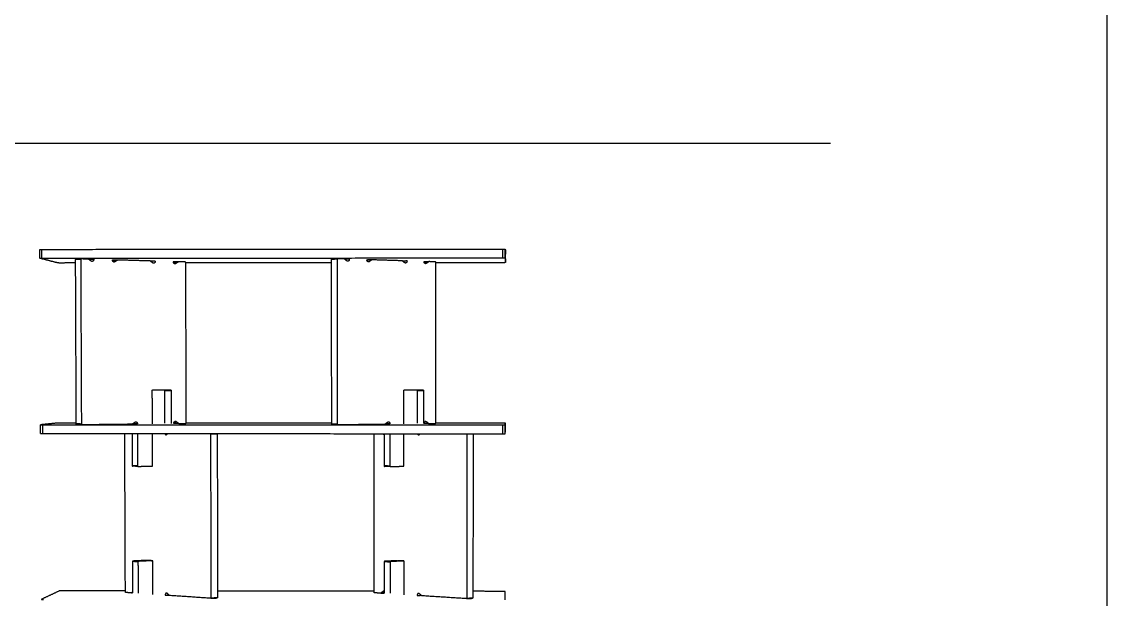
# Model space of a CAD drawing. Header units: millimetres. Extents: x -4641 to 5704, y -3753 to 2864.
# Drawn here: x 2810 to 5704, y -2000 to -459 of the extents above; entities that cross this region are included whole.
import ezdxf

# ---------------------------------------------------------------- set-up
doc = ezdxf.new("R2010")
doc.units = ezdxf.units.MM
doc.header["$MEASUREMENT"] = 0
doc.layers.add('Layer 02', color=1, linetype='Continuous', true_color=0xff0000)

msp = doc.modelspace()

# ---------------------------------------------------------------- linework, layer by layer
at = {"layer": 'Layer 02'}
msp.add_lwpolyline([(-4640.6, -3752.6), (5704.2, -3752.6), (5704.2, 2863.8), (-4640.6, 2863.8)], close=True, dxfattribs=at)
for points in [[(-3623.4, -782.4), (671.7, -782.4), (4966.8, -782.4)], [(2858.7, -1090), (2858.6, -1078.2), (2858.5, -1066.4)], [(2864.3, -1066.2), (3478.6, -1065.7), (4092.9, -1065.3)], [(2864.4, -1089.8), (2864.3, -1078), (2864.3, -1066.2)], [(4092.9, -1088.9), (4092.9, -1077.1), (4092.9, -1065.3)], [(4099.4, -1089.1), (4099.4, -1077.3), (4099.5, -1065.5)], [(4099.5, -1065.5), (4099.8, -1072.2), (4100.1, -1078.8)], [(2906.7, -1102.4), (2882.7, -1096.2), (2858.7, -1090)], [(2864.4, -1089.8), (3478.6, -1089.4), (4092.9, -1088.9)], [(2967.6, -1093), (2960.3, -1093.3), (2953.1, -1093.6)], [(2953.1, -1093.6), (2954, -1312.8), (2955, -1532)], [(2954.1, -1092.3), (2961.3, -1092), (2968.5, -1091.7)], [(2968.5, -1091.7), (2961.3, -1092), (2954.1, -1092.3)], [(2967.6, -1093), (2968.5, -1312.6), (2969.4, -1532.2)], [(2988.3, -1092.3), (2978.5, -1092), (2968.6, -1091.7)], [(2995.5, -1097.6), (2992.2, -1095), (2988.8, -1092.5)], [(3002.4, -1092.7), (2996.1, -1093), (2989.8, -1093.2)], [(3052.2, -1095.1), (3059.1, -1094.9), (3066, -1094.6)], [(3066, -1094.6), (3059.1, -1094.9), (3052.2, -1095.1)], [(3066, -1094.6), (3059.1, -1094.9), (3052.2, -1095.1)], [(3065.6, -1094.8), (3058.9, -1095), (3052.2, -1095.3)], [(3059, -1099.4), (3056.9, -1099.5), (3054.9, -1099.6)], [(3065.6, -1094.8), (3062.3, -1097.1), (3059, -1099.4)], [(3152.6, -1097.2), (3109.3, -1095.9), (3066.1, -1094.6)], [(3159.6, -1102.3), (3156.3, -1099.8), (3153.1, -1097.3)], [(3166.2, -1097.6), (3160.1, -1097.8), (3153.9, -1098)], [(3214.6, -1099.9), (3221.3, -1099.6), (3228, -1099.4)], [(3227.9, -1099.4), (3221.2, -1099.6), (3214.6, -1099.9)], [(3228, -1099.4), (3221.3, -1099.6), (3214.6, -1099.9)], [(3227.5, -1099.5), (3221.1, -1099.8), (3214.6, -1100)], [(3227.5, -1099.5), (3224.3, -1101.8), (3221.2, -1104.1)], [(3246.8, -1099.9), (3237.4, -1099.7), (3228, -1099.4)], [(3651.1, -1092.5), (3643.2, -1092.8), (3635.3, -1093.1)], [(3635.3, -1093.1), (3635.6, -1312.6), (3635.9, -1532.2)], [(3636.3, -1091.8), (3644.1, -1091.5), (3651.9, -1091.2)], [(3651.1, -1092.5), (3651.3, -1312.5), (3651.6, -1532.4)], [(3670.5, -1091.8), (3661.3, -1091.5), (3652, -1091.2)], [(3677.3, -1097.1), (3674.1, -1094.6), (3671, -1092)], [(3683.7, -1092.2), (3677.8, -1092.5), (3671.8, -1092.7)], [(3730.5, -1094.6), (3737, -1094.4), (3743.5, -1094.1)], [(3743.4, -1094.1), (3737, -1094.4), (3730.5, -1094.6)], [(3743, -1094.3), (3736.8, -1094.5), (3730.5, -1094.7)], [(3736.9, -1099), (3734.9, -1099), (3733, -1099.1)], [(3743, -1094.3), (3740, -1096.6), (3736.9, -1099)], [(3824.7, -1096.7), (3784.1, -1095.4), (3743.5, -1094.1)], [(3831.3, -1101.9), (3828.2, -1099.4), (3825.2, -1096.9)], [(3837.5, -1097.1), (3831.7, -1097.3), (3825.9, -1097.5)], [(3882.9, -1099.3), (3889.2, -1099.1), (3895.5, -1098.9)], [(3895.1, -1099.1), (3889, -1099.3), (3882.9, -1099.5)], [(3895.1, -1099.1), (3892.1, -1101.4), (3889.1, -1103.7)], [(3913.2, -1099.5), (3904.3, -1099.2), (3895.5, -1098.9)], [(4099.4, -1089.1), (4099.8, -1095.3), (4100.1, -1101.5)], [(4100.1, -1101.5), (4100.1, -1090.2), (4100.1, -1078.8)], [(2953.1, -1102.5), (2933.5, -1102.5), (2913.8, -1102.6)], [(3221.2, -1104.1), (3219.1, -1104.2), (3217.1, -1104.3)], [(3249, -1529.2), (3248.4, -1315.2), (3247.8, -1101.2)], [(3635.4, -1102.1), (3441.6, -1102.2), (3247.8, -1102.3)], [(3889.1, -1103.7), (3887.2, -1103.7), (3885.3, -1103.8)], [(3914.1, -1529.3), (3914.1, -1315.1), (3914.1, -1100.8)], [(4093.8, -1101.8), (4004, -1101.8), (3914.1, -1101.9)], [(3158.8, -1531.4), (3158.6, -1487), (3158.5, -1442.5)], [(3159.3, -1441.2), (3168.2, -1441.2), (3177.1, -1441.2)], [(3159.3, -1441.2), (3174.7, -1441.3), (3190.1, -1441.3)], [(3177.1, -1441.2), (3192.5, -1441.2), (3207.9, -1441.3)], [(3190.1, -1441.3), (3199, -1441.3), (3207.9, -1441.3)], [(3190.9, -1442.6), (3199.8, -1442.6), (3208.8, -1442.6)], [(3190.9, -1442.6), (3191.1, -1486.1), (3191.2, -1529.5)], [(3208.8, -1442.6), (3208.9, -1486.6), (3209, -1530.7)], [(3829.3, -1531.6), (3829.3, -1487.1), (3829.3, -1442.5)], [(3830.2, -1441.3), (3838.5, -1441.2), (3846.9, -1441.2)], [(3830.2, -1441.3), (3846.9, -1441.3), (3863.5, -1441.4)], [(3846.9, -1441.2), (3863.6, -1441.3), (3880.2, -1441.3)], [(3863.5, -1441.4), (3871.9, -1441.4), (3880.2, -1441.3)], [(3864.4, -1442.7), (3872.8, -1442.6), (3881.1, -1442.6)], [(3864.4, -1442.7), (3864.4, -1486.2), (3864.4, -1529.7)], [(3881.1, -1442.6), (3881.1, -1486.8), (3881.1, -1531)], [(2908.6, -1529.5), (2884.7, -1531.8), (2860.8, -1534.1)], [(2954.9, -1529.5), (2935.3, -1529.5), (2915.7, -1529.5)], [(2969.4, -1532.2), (2962.2, -1532.1), (2955, -1532)], [(2970.4, -1533.5), (2963.2, -1533.4), (2956, -1533.3)], [(2970.4, -1533.5), (3037.9, -1532.8), (3105.3, -1532)], [(3105.8, -1531.8), (3109, -1529.4), (3112.3, -1527)], [(3119, -1531.9), (3112.5, -1531.8), (3106, -1531.7)], [(3228.8, -1530.5), (3222.4, -1530.4), (3215.9, -1530.3)], [(3229.3, -1530.7), (3222.6, -1530.6), (3215.9, -1530.5)], [(3222.4, -1525.8), (3220.3, -1525.8), (3218.2, -1525.7)], [(3222.4, -1525.8), (3225.6, -1528.1), (3228.8, -1530.5)], [(3229.3, -1530.7), (3238.7, -1530.6), (3248.1, -1530.4)], [(3635.9, -1529.7), (3442.4, -1529.6), (3249, -1529.6)], [(3651.6, -1532.4), (3643.7, -1532.3), (3635.9, -1532.2)], [(3652.5, -1533.7), (3644.7, -1533.6), (3636.8, -1533.5)], [(3652.5, -1533.7), (3715.8, -1532.9), (3779.1, -1532.2)], [(3779.6, -1532), (3782.6, -1529.6), (3785.7, -1527.1)], [(3792, -1532), (3785.9, -1532), (3779.8, -1531.9)], [(3895.1, -1530.7), (3889, -1530.6), (3882.9, -1530.5)], [(3895.5, -1530.8), (3889.2, -1530.7), (3882.9, -1530.7)], [(3889.1, -1526), (3887.1, -1525.9), (3885.1, -1525.9)], [(3889.1, -1526), (3892.1, -1528.3), (3895.1, -1530.7)], [(3895.6, -1530.8), (3904.4, -1530.7), (3913.2, -1530.6)], [(4093.5, -1529.8), (4003.8, -1529.7), (3914, -1529.7)], [(4099.1, -1534.5), (4099.4, -1532.2), (4099.8, -1529.8)], [(4099.8, -1552.5), (4099.8, -1541.2), (4099.8, -1529.8)], [(2860.8, -1557.6), (2860.8, -1545.9), (2860.7, -1534.2)], [(2866.5, -1557.7), (2866.5, -1546), (2866.4, -1534.2)], [(2866.4, -1534.2), (3479.5, -1534.4), (4092.5, -1534.6)], [(2866.5, -1557.7), (3479.5, -1557.9), (4092.5, -1558.1)], [(3086.7, -1980.5), (3085.9, -1769.1), (3085.1, -1557.8)], [(3104.6, -1557.8), (3104.8, -1600.7), (3104.9, -1643.7)], [(3119.1, -1557.8), (3119.3, -1600.9), (3119.4, -1644.1)], [(3159.1, -1643.2), (3159, -1600.5), (3158.8, -1557.8)], [(3196.8, -1560), (3198, -1558.9), (3199.3, -1557.8)], [(3313.7, -1558.3), (3322.6, -1558.1), (3331.5, -1558)], [(3313.7, -1558.3), (3314.2, -1777.2), (3314.8, -1996)], [(3331.5, -1558), (3332.1, -1776.5), (3332.6, -1995.1)], [(3749.9, -1981.3), (3749.7, -1769.7), (3749.6, -1558)], [(3772.3, -1558), (3772.7, -1558.3), (3773.1, -1558.6)], [(3773.1, -1558.6), (3774.7, -1558.6), (3776.3, -1558.6)], [(3776.3, -1558), (3776.4, -1601), (3776.4, -1644)], [(3792, -1558), (3792.1, -1601.2), (3792.1, -1644.4)], [(3829.4, -1643.6), (3829.4, -1600.8), (3829.3, -1558)], [(3870.4, -1560.2), (3871.7, -1559.1), (3873.1, -1558)], [(3996.8, -1558.5), (3996.7, -1777.7), (3996.6, -1996.9)], [(3996.8, -1558.5), (4005.1, -1558.4), (4013.5, -1558.2)], [(4013.5, -1558.2), (4013.4, -1777.1), (4013.3, -1995.9)], [(4092.5, -1558.1), (4092.5, -1546.3), (4092.5, -1534.6)], [(4099.1, -1558), (4099.1, -1546.2), (4099.1, -1534.5)], [(4099.1, -1558), (4099.4, -1555.2), (4099.8, -1552.5)], [(3119.4, -1644.1), (3112.2, -1643.9), (3104.9, -1643.7)], [(3120.3, -1645.3), (3113.1, -1645.1), (3105.9, -1644.9)], [(3120.4, -1645.3), (3139.3, -1644.9), (3158.1, -1644.5)], [(3792.1, -1644.4), (3784.2, -1644.2), (3776.4, -1644)], [(3792.9, -1645.7), (3785.1, -1645.5), (3777.3, -1645.3)], [(3793, -1645.7), (3810.7, -1645.3), (3828.4, -1644.8)], [(3105.8, -1899.2), (3106, -1940.9), (3106.1, -1982.7)], [(3120.3, -1900), (3113.1, -1899.6), (3105.8, -1899.2)], [(3144.5, -1896.1), (3125.6, -1897), (3106.8, -1897.8)], [(3121.3, -1898.7), (3114.1, -1898.3), (3106.8, -1897.8)], [(3120.3, -1900), (3120.5, -1941.6), (3120.6, -1983.2)], [(3159, -1897), (3140.1, -1897.8), (3121.3, -1898.7)], [(3159, -1897), (3151.7, -1896.6), (3144.5, -1896.1)], [(3144.6, -1896.1), (3151.8, -1896.6), (3159.1, -1897)], [(3160.3, -1986.8), (3160.1, -1942.5), (3160, -1898.2)], [(3792.2, -1900.7), (3784.4, -1900.3), (3776.5, -1899.9)], [(3776.5, -1899.9), (3776.6, -1941.5), (3776.6, -1983.2)], [(3812.8, -1896.8), (3795.2, -1897.7), (3777.5, -1898.6)], [(3793.2, -1899.4), (3785.3, -1899), (3777.5, -1898.6)], [(3792.2, -1900.7), (3792.3, -1942.2), (3792.3, -1983.7)], [(3828.5, -1897.7), (3810.8, -1898.5), (3793.2, -1899.4)], [(3828.5, -1897.7), (3820.7, -1897.3), (3812.8, -1896.8)], [(3812.9, -1896.8), (3820.8, -1897.3), (3828.6, -1897.7)], [(3829.5, -1987.6), (3829.5, -1943.3), (3829.5, -1898.9)], [(2910.6, -1977.6), (2886.8, -1988.8), (2862.9, -1999.9)], [(3086.6, -1977.5), (3002.1, -1977.4), (2917.6, -1977.3)], [(3102.7, -1982.8), (3095.1, -1982.3), (3087.5, -1981.8)], [(3106.1, -1982.7), (3104.5, -1982.8), (3102.8, -1982.8)], [(3106.1, -1980.2), (3104.6, -1981.4), (3103.1, -1982.7)], [(3103.1, -1982.7), (3104.6, -1982.6), (3106.1, -1982.5)], [(3192.7, -1989), (3197.5, -1988.7), (3202.4, -1988.5)], [(3203.5, -1989.6), (3200.8, -1987), (3198.2, -1984.4)], [(3314, -1997.3), (3258.9, -1993.5), (3203.9, -1989.8)], [(3331.9, -1996.3), (3323, -1996.8), (3314.1, -1997.3)], [(3314.1, -1997.3), (3322.9, -1996.8), (3331.8, -1996.3)], [(3314.8, -1996), (3323.7, -1995.6), (3332.6, -1995.1)], [(3749.9, -1978.3), (3541.2, -1978), (3332.6, -1977.8)], [(3767.3, -1983.7), (3759, -1983.2), (3750.8, -1982.6)], [(3776.6, -1983.2), (3772, -1983.4), (3767.4, -1983.7)], [(3767.4, -1983.7), (3772, -1983.4), (3776.6, -1983.2)], [(3773.3, -1979.1), (3770.5, -1981.3), (3767.7, -1983.5)], [(3767.7, -1983.5), (3772.2, -1983.3), (3776.6, -1983)], [(3773.3, -1979.1), (3775, -1979), (3776.6, -1979)], [(3864.5, -1989.8), (3869.7, -1989.5), (3874.9, -1989.2)], [(3876.2, -1990.4), (3873.4, -1987.8), (3870.5, -1985.2)], [(3995.7, -1998.2), (3936.2, -1994.4), (3876.7, -1990.6)], [(3996.6, -1996.9), (4005, -1996.4), (4013.3, -1995.9)], [(4093.2, -1978.7), (4053.2, -1978.7), (4013.3, -1978.6)], [(4098.7, -2001.5), (4099.1, -1990.3), (4099.4, -1979.1)], [(4099.4, -2001.6), (4099.4, -1990.4), (4099.4, -1979.1)], [(4012.5, -1997.2), (4004.2, -1997.7), (3995.8, -1998.2)], [(3995.9, -1998.1), (4004.1, -1997.7), (4012.4, -1997.2)]]:
    msp.add_open_spline(points, degree=2, dxfattribs=at)
for points, weights in [([(2858.5, -1066.4), (2858.6, -1066.2), (2864.3, -1066.2)], [6936.83113677, 5359.26000672, 7295.7317152]), ([(4092.9, -1065.3), (4099.4, -1065.3), (4099.5, -1065.5)], [7276.06310837, 5144.87958658, 7280.95300665]), ([(2858.7, -1090), (2857.8, -1089.8), (2864.4, -1089.8)], [7301.58461575, 5159.46833728, 7296.48547697]), ([(2954.1, -1092.3), (2953.1, -1092.3), (2953.1, -1093.6)], [7196.21234791, 5280.57344873, 7352.55547286]), ([(2968.6, -1091.7), (2967.6, -1091.7), (2967.6, -1093)], [7340.22484506, 5189.83377356, 7339.57518467]), ([(2988.8, -1092.5), (2988.6, -1092.3), (2988.3, -1092.3)], [1, 0.951805788015, 1]), ([(3066.1, -1094.6), (3065.8, -1094.6), (3065.6, -1094.8)], [1, 0.947269935318, 1]), ([(3153.1, -1097.3), (3152.8, -1097.2), (3152.6, -1097.2)], [1, 0.950636443189, 1]), ([(3228, -1099.4), (3227.8, -1099.4), (3227.5, -1099.5)], [1, 0.946049754178, 1]), ([(3636.3, -1091.8), (3635.3, -1091.8), (3635.3, -1093.1)], [7196.69482263, 5266.58672327, 7341.53762129]), ([(3652, -1091.2), (3651.1, -1091.2), (3651.1, -1092.5)], [7329.20699349, 5182.04297599, 7328.55733309]), ([(3671, -1092), (3670.8, -1091.8), (3670.5, -1091.8)], [1, 0.946825634852, 1]), ([(3743.5, -1094.1), (3743.3, -1094.1), (3743, -1094.3)], [1, 0.941766011658, 1]), ([(3825.2, -1096.9), (3825, -1096.7), (3824.7, -1096.7)], [1, 0.945575566201, 1]), ([(3895.5, -1098.9), (3895.3, -1098.9), (3895.1, -1099.1)], [1, 0.940461892306, 1]), ([(3914.1, -1100.8), (3914.1, -1099.5), (3913.2, -1099.5)], [7522.18742617, 5318.96012784, 7521.45401447]), ([(4092.9, -1088.9), (4099.4, -1088.9), (4099.4, -1089.1)], [7276.81687013, 5145.41257664, 7281.70676842]), ([(2913.8, -1102.6), (2907.5, -1102.6), (2906.7, -1102.4)], [7596.15658875, 5371.36781255, 7591.26669047]), ([(3247.8, -1101.2), (3247.8, -1100), (3246.8, -1099.9)], [7533.20527775, 5326.75092541, 7532.47186605]), ([(4100.1, -1101.5), (4100.1, -1101.7), (4093.8, -1101.8)], [7571.38884314, 5357.31205191, 7576.48798192]), ([(3158.5, -1442.5), (3158.5, -1441.2), (3159.3, -1441.2)], [7480.85885199, 5289.73730457, 7480.09584921]), ([(3190.1, -1441.3), (3190.9, -1441.3), (3190.9, -1442.6)], [7452.69301858, 5269.33985766, 7452.01376712]), ([(3207.9, -1441.3), (3208.7, -1441.3), (3208.8, -1442.6)], [7465.14066742, 5278.14167457, 7464.46141596]), ([(3829.3, -1442.5), (3829.3, -1441.3), (3830.2, -1441.3)], [7469.84100041, 5281.9465057, 7469.07799763]), ([(3863.5, -1441.4), (3864.4, -1441.4), (3864.4, -1442.7)], [7441.67516701, 5261.5490601, 7440.99591554]), ([(3880.2, -1441.3), (3881.1, -1441.3), (3881.1, -1442.6)], [7454.12281585, 5270.35087701, 7453.44356438]), ([(2915.7, -1529.5), (2909.4, -1529.5), (2908.6, -1529.5)], [7610.39431102, 5381.43540251, 7605.50441274]), ([(2955, -1532), (2955, -1533.3), (2956, -1533.3)], [7366.70944382, 5239.87951744, 7306.70197659]), ([(2969.4, -1532.2), (2969.4, -1533.5), (2970.4, -1533.5)], [7353.72915563, 5199.90136352, 7354.46256733]), ([(3105.3, -1532), (3105.5, -1532), (3105.8, -1531.8)], [1, 0.94955270974, 1]), ([(3228.8, -1530.5), (3229.1, -1530.7), (3229.3, -1530.7)], [1, 0.947692027262, 1]), ([(3248.1, -1530.4), (3249, -1530.4), (3249, -1529.2)], [7546.70958832, 5336.81851537, 7547.35924871]), ([(3635.9, -1532.2), (3635.9, -1533.5), (3636.8, -1533.5)], [7355.69159225, 5229.72819134, 7300.27824006]), ([(3651.6, -1532.4), (3651.6, -1533.7), (3652.5, -1533.7)], [7342.71130405, 5192.11056596, 7343.44471575]), ([(3779.1, -1532.2), (3779.4, -1532.2), (3779.6, -1532)], [1, 0.944618719587, 1]), ([(3895.1, -1530.7), (3895.3, -1530.8), (3895.6, -1530.8)], [1, 0.942028299655, 1]), ([(3913.2, -1530.6), (3914.1, -1530.6), (3914.1, -1529.3)], [7535.69173674, 5329.02771781, 7536.34139713]), ([(4099.8, -1529.8), (4099.8, -1529.8), (4093.5, -1529.8)], [7585.62656541, 5367.37964187, 7590.72570419]), ([(2860.8, -1534.1), (2859.9, -1534.2), (2866.4, -1534.2)], [7315.82233801, 5169.53592725, 7310.72319924]), ([(2860.8, -1557.6), (2860.8, -1557.7), (2866.5, -1557.7)], [6951.79275799, 5370.8259214, 7311.476961]), ([(3313.6, -1557.9), (3313.7, -1558.1), (3313.7, -1558.3)], [1, 0.994232292201, 1]), ([(3331.5, -1557.9), (3331.5, -1557.9), (3331.5, -1558)], [1, 0.999107118784, 1]), ([(3773.1, -1558.6), (3774.6, -1560), (3776.3, -1559.1)], [7520.36985378, 6686.32699111, 7229.98901436]), ([(3996.7, -1558.1), (3996.8, -1558.3), (3996.8, -1558.5)], [1, 0.993292184996, 1]), ([(4013.5, -1558.1), (4013.5, -1558.2), (4013.5, -1558.2)], [1, 0.998959310693, 1]), ([(4092.5, -1534.6), (4099.1, -1534.6), (4099.1, -1534.5)], [7291.0545924, 5155.4801666, 7295.94449068]), ([(4092.5, -1558.1), (4099, -1558.1), (4099.1, -1558)], [7291.80835417, 5156.01315666, 7296.69825245]), ([(3104.9, -1643.7), (3104.9, -1644.9), (3105.9, -1644.9)], [7472.77330102, 5343.13561857, 7358.54007824]), ([(3119.4, -1644.1), (3119.4, -1645.3), (3120.4, -1645.3)], [7459.79301282, 5274.89983618, 7460.52642452]), ([(3158.1, -1644.5), (3159.1, -1644.5), (3159.1, -1643.2)], [7486.8047943, 5294.4594293, 7487.45445469]), ([(3776.4, -1644), (3776.4, -1645.2), (3777.3, -1645.3)], [7461.75544944, 5330.96902607, 7355.82586494]), ([(3792.1, -1644.4), (3792.1, -1645.7), (3793, -1645.7)], [7448.77516125, 5267.10903861, 7449.50857295]), ([(3828.4, -1644.8), (3829.4, -1644.8), (3829.4, -1643.6)], [7475.78694273, 5286.66863173, 7476.43660312]), ([(3106.8, -1897.8), (3105.8, -1897.9), (3105.8, -1899.2)], [7481.81884274, 5289.95584948, 7481.16918234]), ([(3121.3, -1898.7), (3120.3, -1898.7), (3120.3, -1900)], [7468.83855454, 5280.77739968, 7468.18889415]), ([(3144.6, -1896.1), (3144.5, -1896.1), (3144.5, -1896.1)], [1, 0.998684635962, 1]), ([(3144.6, -1896.1), (3144.6, -1896.1), (3144.6, -1896.1)], [1, 0.998999386149, 1]), ([(3160, -1898.2), (3160, -1896.9), (3159, -1897)], [7495.85033602, 5300.33788638, 7495.11692432]), ([(3777.5, -1898.6), (3776.5, -1898.6), (3776.5, -1899.9)], [7470.80099116, 5282.16505192, 7470.15133077]), ([(3793.2, -1899.4), (3792.2, -1899.4), (3792.2, -1900.7)], [7457.82070297, 5272.98660212, 7457.17104258]), ([(3812.9, -1896.8), (3812.9, -1896.8), (3812.8, -1896.8)], [1, 0.998712657646, 1]), ([(3829.5, -1898.9), (3829.5, -1897.6), (3828.5, -1897.7)], [7484.83248445, 5292.5470875, 7484.09907275]), ([(2917.6, -1977.3), (2911.4, -1977.2), (2910.6, -1977.6)], [7625.38579506, 5392.03598253, 7620.49589678]), ([(3087.5, -1981.8), (3086.7, -1981.7), (3086.7, -1980.5)], [7564.39378896, 5349.34405762, 7565.07304043]), ([(3103.1, -1982.7), (3103, -1982.9), (3102.7, -1982.8)], [1, 0.923981504919, 1]), ([(3203.9, -1989.8), (3203.7, -1989.7), (3203.5, -1989.6)], [7459.98980884, 7206.68453253, 7460.34432307]), ([(3314.8, -1996), (3314.8, -1997.3), (3314, -1997.3)], [7363.15744634, 5206.56817182, 7363.92044911]), ([(3332.6, -1995.1), (3332.6, -1996.3), (3331.8, -1996.3)], [7375.60509518, 5215.36998872, 7376.36809796]), ([(3750.8, -1982.6), (3749.9, -1982.6), (3749.9, -1981.3)], [7553.37593739, 5341.55326006, 7554.05518885]), ([(3767.7, -1983.5), (3767.5, -1983.7), (3767.3, -1983.7)], [1, 0.932691427689, 1]), ([(3776.6, -1978.9), (3774.9, -1977.9), (3773.3, -1979.1)], [7243.3709835, 6698.59674214, 7534.28105116]), ([(3876.7, -1990.6), (3876.5, -1990.6), (3876.2, -1990.4)], [7448.97195726, 7196.04106934, 7449.3264715]), ([(4013.3, -1995.9), (4013.3, -1997.2), (4012.4, -1997.2)], [7364.58724361, 5207.57919116, 7365.35024638]), ([(4099.4, -1979.1), (4099.4, -1978.7), (4093.2, -1978.7)], [7600.61804944, 5377.98022189, 7605.71718822]), ([(2862.9, -1999.9), (2862.1, -2000.3), (2868.6, -2000.3)], [7330.81382205, 5180.13650727, 7325.71468327]), ([(3996.6, -1996.9), (3996.6, -1998.2), (3995.7, -1998.2)], [7352.13959476, 5198.77737425, 7352.90259754])]:
    msp.add_rational_spline(points, weights, degree=2, dxfattribs=at)
for points, weights, knots in [([(3002.4, -1092.7), (3002.4, -1096.1), (3000.1, -1097.7), (2997.8, -1099.3), (2995.5, -1097.6)], [7363.0455346, 6377.34574285, 7361.65606338, 6374.74794384, 7358.54288198], [-1345.648937, -1345.648937, -1345.648937, -1340.938175, -1340.938175, -1336.227416, -1336.227416, -1336.227416]), ([(3059, -1099.4), (3056.7, -1101), (3054.5, -1099.3), (3052.2, -1097.5), (3052.2, -1094.2)], [7401.75997839, 6409.48369633, 7398.6513033, 6406.69431418, 7396.93080089], [-1471.212051, -1471.212051, -1471.212051, -1466.501292, -1466.501292, -1461.79053, -1461.79053, -1461.79053]), ([(3166.2, -1097.6), (3166.2, -1100.9), (3164, -1102.5), (3161.8, -1104.1), (3159.6, -1102.3)], [7475.76591022, 6474.97465503, 7474.37645475, 6472.37687956, 7471.2632576], [-1584.045654, -1584.045654, -1584.045654, -1579.334892, -1579.334892, -1574.624134, -1574.624134, -1574.624134]), ([(3221.2, -1104.1), (3219, -1105.7), (3216.7, -1104), (3214.5, -1102.3), (3214.5, -1099)], [7514.48035416, 6507.11263219, 7511.37169473, 6504.32311419, 7509.65117651], [-1709.608769, -1709.608769, -1709.608769, -1704.89801, -1704.89801, -1700.187247, -1700.187247, -1700.187247]), ([(3683.7, -1092.2), (3683.7, -1095.6), (3681.6, -1097.2), (3679.4, -1098.9), (3677.3, -1097.1)], [7352.02768303, 6367.80300531, 7350.63820829, 6365.20520399, 7347.52503041], [-1345.648937, -1345.648937, -1345.648937, -1340.938175, -1340.938175, -1336.227416, -1336.227416, -1336.227416]), ([(3736.9, -1099), (3734.7, -1100.6), (3732.6, -1098.8), (3730.5, -1097.1), (3730.5, -1093.7)], [7390.74212682, 6399.94095648, 7387.63344821, 6397.15157663, 7385.91294932], [-1471.212051, -1471.212051, -1471.212051, -1466.501292, -1466.501292, -1461.79053, -1461.79053, -1461.79053]), ([(3837.5, -1097.1), (3837.5, -1100.4), (3835.4, -1102), (3833.3, -1103.6), (3831.3, -1101.9)], [7464.74805864, 6465.4319175, 7463.35859968, 6462.83413973, 7460.24540602], [-1584.045654, -1584.045654, -1584.045654, -1579.334892, -1579.334892, -1574.624134, -1574.624134, -1574.624134]), ([(3889.1, -1103.7), (3887, -1105.3), (3884.9, -1103.5), (3882.9, -1101.8), (3882.9, -1098.5)], [7503.46250259, 6497.56989236, 7500.35383967, 6494.78037682, 7498.63332493], [-1709.608769, -1709.608769, -1709.608769, -1704.89801, -1704.89801, -1700.187247, -1700.187247, -1700.187247]), ([(3112.3, -1527), (3114.5, -1525.3), (3116.8, -1526.9), (3119, -1528.5), (3119, -1531.9)], [7451.2891887, 6454.98299817, 7454.40271315, 6457.76927724, 7456.1183662], [-2538.283635, -2538.283635, -2538.283635, -2533.572876, -2533.572876, -2528.862114, -2528.862114, -2528.862114]), ([(3215.9, -1530.8), (3215.8, -1527.5), (3218, -1525.8), (3220.2, -1524.2), (3222.4, -1525.8)], [7523.88889877, 6516.46705441, 7525.28365978, 6519.06751517, 7528.39155139], [-2085.557261, -2085.557261, -2085.557261, -2080.846499, -2080.846499, -2076.13574, -2076.13574, -2076.13574]), ([(3785.7, -1527.1), (3787.8, -1525.4), (3789.9, -1527.1), (3792, -1528.7), (3792, -1532)], [7440.27133712, 6445.44025826, 7443.3848579, 6448.22653963, 7445.10051462], [-2538.283635, -2538.283635, -2538.283635, -2533.572876, -2533.572876, -2528.862114, -2528.862114, -2528.862114]), ([(3882.9, -1531), (3882.9, -1527.7), (3885, -1526), (3887.1, -1524.3), (3889.1, -1526)], [7512.8710472, 6506.92431587, 7514.2658039, 6509.52477498, 7517.37369982], [-2085.557261, -2085.557261, -2085.557261, -2080.846499, -2080.846499, -2076.13574, -2076.13574, -2076.13574]), ([(3191.8, -1557.8), (3192.3, -1559.1), (3193.2, -1559.9), (3195, -1561.6), (3196.8, -1560)], [6956.27719025, 6957.81250545, 7454.23215437, 6454.8720626, 7450.98610495], [3269.616979, 3269.616979, 3269.616979, 3271.963362, 3271.963362, 3276.67412, 3276.67412, 3276.67412]), ([(3865, -1558), (3865.5, -1559.4), (3866.4, -1560.1), (3868.4, -1561.8), (3870.4, -1560.2)], [6945.99688423, 6947.52939154, 7443.21429969, 6445.32932294, 7439.96825337], [3269.616979, 3269.616979, 3269.616979, 3271.963362, 3271.963362, 3276.67412, 3276.67412, 3276.67412]), ([(3198.2, -1984.4), (3196.3, -1982.6), (3194.5, -1984.1), (3192.7, -1985.7), (3192.7, -1989)], [7464.89730233, 6466.82715512, 7468.14460337, 6469.72869099, 7469.92613601], [1985.851359, 1985.851359, 1985.851359, 1990.562117, 1990.562117, 1995.27288, 1995.27288, 1995.27288]), ([(3870.5, -1985.2), (3868.5, -1983.5), (3866.5, -1985), (3864.5, -1986.5), (3864.5, -1989.8)], [7453.87945076, 6457.28441479, 7457.12674716, 6460.18595296, 7458.90828444], [1985.851359, 1985.851359, 1985.851359, 1990.562117, 1990.562117, 1995.27288, 1995.27288, 1995.27288])]:
    msp.add_rational_spline(points, weights, degree=2, knots=knots, dxfattribs=at)

doc.saveas('drawing.dxf')
